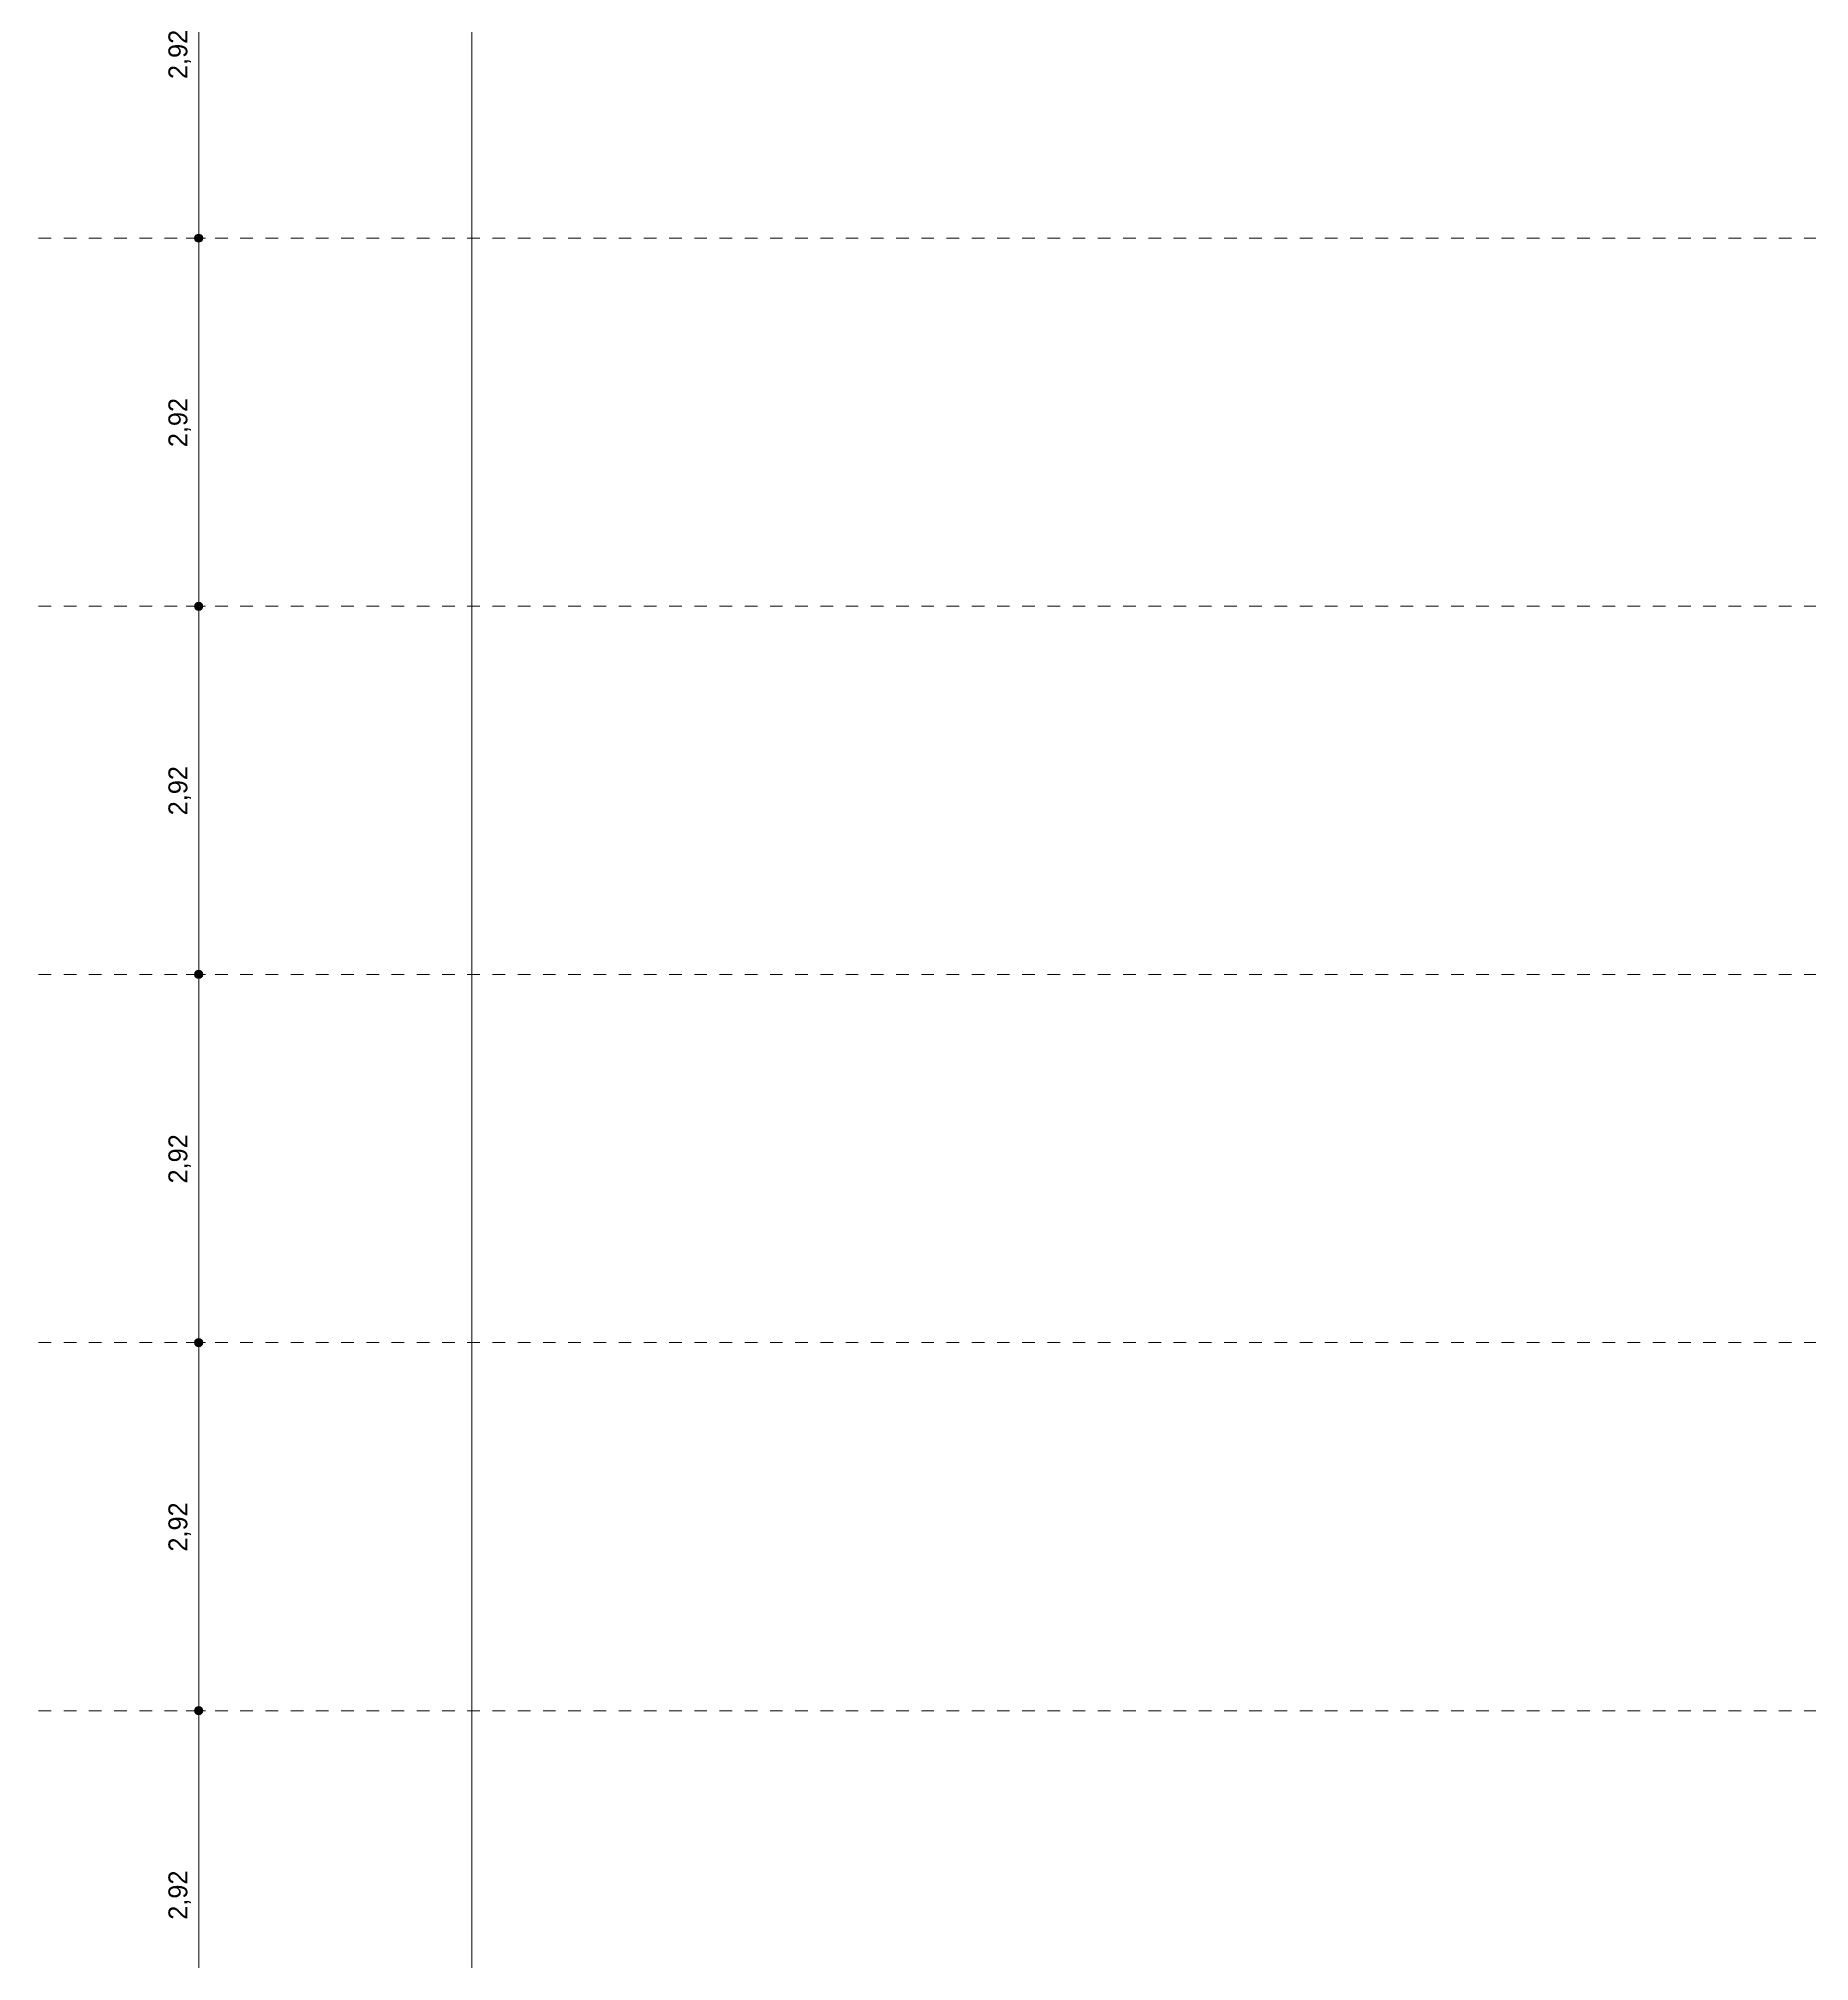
# Model space of a CAD drawing. Header units: metres. Extents: x -96 to 123, y 1 to 648.
# Drawn here: x 52.97 to 67.01, y 617.75 to 633 of the extents above; entities that cross this region are included whole.
import ezdxf

# ---------------------------------------------------------------- set-up
doc = ezdxf.new("R2010")
doc.units = ezdxf.units.M
doc.linetypes.add('_Tracejado longo', pattern=[0.014288, 0.009525, -0.004763])
for name, color, linetype, lineweight in [('A-ANNO-DIMS', 7, 'Continuous', 5), ('A-ANNO-DIMS-100', 7, 'Continuous', 5), ('A-DETL', 7, 'Continuous', 5), ('A-FLOR-LEVL', 7, 'Continuous', 5)]:
    doc.layers.add(name, color=color, linetype=linetype, lineweight=lineweight)
doc.styles.add('Century Gothic', font='GOTHIC.TTF', dxfattribs={"height": 0.15})
doc.dimstyles.new('PAA_-_Cota_com_linha_-_metros', dxfattribs={"dimscale": 0.3048, "dimtxt": 0.156625, "dimasz": 0.853018, "dimexe": 0.328084, "dimexo": 0.328084, "dimgap": 0.131234, "dimtad": 1, "dimrnd": 0.01, "dimzin": 0, "dimdsep": 46, "dimtxsty": 'Century Gothic', "dimblk1": 'DOTSMALL', "dimblk2": 'DOTSMALL', "dimsah": 1, "dimcen": 0.09, "dimdle": 0.459318, "dimazin": 0, "dimtfac": 1, "dimtdec": 4, "dimtix": 1, "dimtmove": 0, "dimatfit": 3, "dimfxl": 1, "dimtvp": 1, "dimtolj": 1, "dimtzin": 0, "dimarcsym": 2})

# ---------------------------------------------------------------- blocks, each defined once
blk = doc.blocks.new('DIMBLOCK96-Section 3')
at = {"layer": 'A-ANNO-DIMS-100', "true_color": 0x800000}
h = blk.add_hatch(color=16, dxfattribs=at)
edge = h.paths.add_edge_path()
edge.add_arc((54.24, 619.74), 0.0325, 0, 360)
h = blk.add_hatch(color=16, dxfattribs=at)
edge = h.paths.add_edge_path()
edge.add_arc((54.24, 616.82), 0.0325, 0, 360)
at = {"layer": 'A-ANNO-DIMS-100', "color": 16, "true_color": 0x800000}
for p, q in [((54.24, 619.74), (54.14, 619.74)), ((54.24, 616.82), (54.24, 619.74)), ((54.24, 619.74), (54.294, 619.74)), ((54.24, 616.82), (54.14, 616.82)), ((54.24, 616.82), (54.294, 616.82))]:
    blk.add_line(p, q, dxfattribs=at)
for centre in [(54.24, 619.74), (54.24, 616.82)]:
    blk.add_circle(centre, 0.0325, dxfattribs=at)
at = {"layer": 'A-ANNO-DIMS-100', "color": 0, "insert": (54, 618.082), "char_height": 0.15, "width": 0.4755, "attachment_point": 1, "rotation": 90, "line_spacing_factor": 0.984502, "style": 'Century Gothic'}
blk.add_mtext('2,92', dxfattribs=at)
blk = doc.blocks.new('_DotSmall')
at = {"color": 0, "linetype": 'ByBlock', "const_width": 0.5}
blk.add_lwpolyline([(-0.0625, 0, 1), (0.0625, 0, 1)], format="xyb", close=True, dxfattribs=at)
blk = doc.blocks.new('DIMBLOCK97-Section 3')
at = {"layer": 'A-ANNO-DIMS-100', "true_color": 0x800000}
h = blk.add_hatch(color=16, dxfattribs=at)
edge = h.paths.add_edge_path()
edge.add_arc((54.24, 622.66), 0.0325, 0, 360)
h = blk.add_hatch(color=16, dxfattribs=at)
edge = h.paths.add_edge_path()
edge.add_arc((54.24, 619.74), 0.0325, 0, 360)
at = {"layer": 'A-ANNO-DIMS-100', "color": 16, "true_color": 0x800000}
for p, q in [((54.24, 622.66), (54.14, 622.66)), ((54.24, 619.74), (54.24, 622.66)), ((54.24, 622.66), (54.294, 622.66)), ((54.24, 619.74), (54.14, 619.74)), ((54.24, 619.74), (54.294, 619.74))]:
    blk.add_line(p, q, dxfattribs=at)
for centre in [(54.24, 622.66), (54.24, 619.74)]:
    blk.add_circle(centre, 0.0325, dxfattribs=at)
at = {"layer": 'A-ANNO-DIMS-100', "color": 0, "insert": (54, 621.002), "char_height": 0.15, "width": 0.4755, "attachment_point": 1, "rotation": 90, "line_spacing_factor": 0.984502, "style": 'Century Gothic'}
blk.add_mtext('2,92', dxfattribs=at)
blk = doc.blocks.new('DIMBLOCK98-Section 3')
at = {"layer": 'A-ANNO-DIMS-100', "true_color": 0x800000}
h = blk.add_hatch(color=16, dxfattribs=at)
edge = h.paths.add_edge_path()
edge.add_arc((54.24, 625.58), 0.0325, 0, 360)
h = blk.add_hatch(color=16, dxfattribs=at)
edge = h.paths.add_edge_path()
edge.add_arc((54.24, 622.66), 0.0325, 0, 360)
at = {"layer": 'A-ANNO-DIMS-100', "color": 16, "true_color": 0x800000}
for p, q in [((54.24, 625.58), (54.14, 625.58)), ((54.24, 622.66), (54.24, 625.58)), ((54.24, 625.58), (54.294, 625.58)), ((54.24, 622.66), (54.14, 622.66)), ((54.24, 622.66), (54.294, 622.66))]:
    blk.add_line(p, q, dxfattribs=at)
for centre in [(54.24, 625.58), (54.24, 622.66)]:
    blk.add_circle(centre, 0.0325, dxfattribs=at)
at = {"layer": 'A-ANNO-DIMS-100', "color": 0, "insert": (54, 623.922), "char_height": 0.15, "width": 0.4755, "attachment_point": 1, "rotation": 90, "line_spacing_factor": 0.984502, "style": 'Century Gothic'}
blk.add_mtext('2,92', dxfattribs=at)
blk = doc.blocks.new('DIMBLOCK99-Section 3')
at = {"layer": 'A-ANNO-DIMS-100', "true_color": 0x800000}
h = blk.add_hatch(color=16, dxfattribs=at)
edge = h.paths.add_edge_path()
edge.add_arc((54.24, 628.5), 0.0325, 0, 360)
h = blk.add_hatch(color=16, dxfattribs=at)
edge = h.paths.add_edge_path()
edge.add_arc((54.24, 625.58), 0.0325, 0, 360)
at = {"layer": 'A-ANNO-DIMS-100', "color": 16, "true_color": 0x800000}
for p, q in [((54.24, 628.5), (54.14, 628.5)), ((54.24, 625.58), (54.24, 628.5)), ((54.24, 628.5), (54.294, 628.5)), ((54.24, 625.58), (54.14, 625.58)), ((54.24, 625.58), (54.294, 625.58))]:
    blk.add_line(p, q, dxfattribs=at)
for centre in [(54.24, 628.5), (54.24, 625.58)]:
    blk.add_circle(centre, 0.0325, dxfattribs=at)
at = {"layer": 'A-ANNO-DIMS-100', "color": 0, "insert": (54, 626.842), "char_height": 0.15, "width": 0.4755, "attachment_point": 1, "rotation": 90, "line_spacing_factor": 0.984502, "style": 'Century Gothic'}
blk.add_mtext('2,92', dxfattribs=at)
blk = doc.blocks.new('DIMBLOCK100-Section 3')
at = {"layer": 'A-ANNO-DIMS-100', "true_color": 0x800000}
h = blk.add_hatch(color=16, dxfattribs=at)
edge = h.paths.add_edge_path()
edge.add_arc((54.24, 631.42), 0.0325, 0, 360)
h = blk.add_hatch(color=16, dxfattribs=at)
edge = h.paths.add_edge_path()
edge.add_arc((54.24, 628.5), 0.0325, 0, 360)
at = {"layer": 'A-ANNO-DIMS-100', "color": 16, "true_color": 0x800000}
for p, q in [((54.24, 631.42), (54.14, 631.42)), ((54.24, 628.5), (54.24, 631.42)), ((54.24, 631.42), (54.294, 631.42)), ((54.24, 628.5), (54.14, 628.5)), ((54.24, 628.5), (54.294, 628.5))]:
    blk.add_line(p, q, dxfattribs=at)
for centre in [(54.24, 631.42), (54.24, 628.5)]:
    blk.add_circle(centre, 0.0325, dxfattribs=at)
at = {"layer": 'A-ANNO-DIMS-100', "color": 0, "insert": (54, 629.762), "char_height": 0.15, "width": 0.4755, "attachment_point": 1, "rotation": 90, "line_spacing_factor": 0.984502, "style": 'Century Gothic'}
blk.add_mtext('2,92', dxfattribs=at)
blk = doc.blocks.new('DIMBLOCK101-Section 3')
at = {"layer": 'A-ANNO-DIMS-100', "true_color": 0x800000}
h = blk.add_hatch(color=16, dxfattribs=at)
edge = h.paths.add_edge_path()
edge.add_arc((54.24, 634.34), 0.0325, 0, 360)
h = blk.add_hatch(color=16, dxfattribs=at)
edge = h.paths.add_edge_path()
edge.add_arc((54.24, 631.42), 0.0325, 0, 360)
at = {"layer": 'A-ANNO-DIMS-100', "color": 16, "true_color": 0x800000}
for p, q in [((54.24, 634.34), (54.14, 634.34)), ((54.24, 631.42), (54.24, 634.34)), ((54.24, 634.34), (54.294, 634.34)), ((54.24, 631.42), (54.14, 631.42)), ((54.24, 631.42), (54.294, 631.42))]:
    blk.add_line(p, q, dxfattribs=at)
for centre in [(54.24, 634.34), (54.24, 631.42)]:
    blk.add_circle(centre, 0.0325, dxfattribs=at)
at = {"layer": 'A-ANNO-DIMS-100', "color": 0, "insert": (54, 632.682), "char_height": 0.15, "width": 0.4755, "attachment_point": 1, "rotation": 90, "line_spacing_factor": 0.984502, "style": 'Century Gothic'}
blk.add_mtext('2,92', dxfattribs=at)

msp = doc.modelspace()

# ---------------------------------------------------------------- linework, layer by layer
at = {"layer": 'A-DETL', "color": 252, "true_color": 0x969696}
msp.add_line((56.405, 637.26), (56.405, 599.3), dxfattribs=at)
at = {"layer": 'A-FLOR-LEVL', "color": 8, "linetype": '_Tracejado longo', "true_color": 0x808080}
for p, q in [((52.97, 631.42), (103.416, 631.42)), ((52.97, 628.5), (103.416, 628.5)), ((52.97, 625.58), (103.416, 625.58)), ((52.97, 622.66), (103.416, 622.66)), ((52.97, 619.74), (103.416, 619.74))]:
    msp.add_line(p, q, dxfattribs=at)

# ---------------------------------------------------------------- dimensions: what is measured, and where the dimension line sits
at = {"layer": 'A-ANNO-DIMS', "color": 16, "true_color": 0x800000}
for base, p1, p2, picture, middle in [((54.24, 634.34), (54.194, 631.42), (54.194, 634.34), 'DIMBLOCK101-Section 3', (54.121, 632.88)), ((54.24, 631.42), (54.194, 628.5), (54.194, 631.42), 'DIMBLOCK100-Section 3', (54.121, 629.96)), ((54.24, 628.5), (54.194, 625.58), (54.194, 628.5), 'DIMBLOCK99-Section 3', (54.121, 627.04)), ((54.24, 625.58), (54.194, 622.66), (54.194, 625.58), 'DIMBLOCK98-Section 3', (54.121, 624.12)), ((54.24, 622.66), (54.194, 619.74), (54.194, 622.66), 'DIMBLOCK97-Section 3', (54.121, 621.2)), ((54.24, 619.74), (54.194, 616.82), (54.194, 619.74), 'DIMBLOCK96-Section 3', (54.121, 618.28))]:
    dim = msp.add_linear_dim(base=base, p1=p1, p2=p2, angle=90, dimstyle='PAA_-_Cota_com_linha_-_metros', override={"dimpost": '<>', "dimfxl": 2.92}, dxfattribs=at)
    dim.commit()
    dim.dimension.update_dxf_attribs({"geometry": picture, "text_midpoint": middle})

doc.saveas('drawing.dxf')
